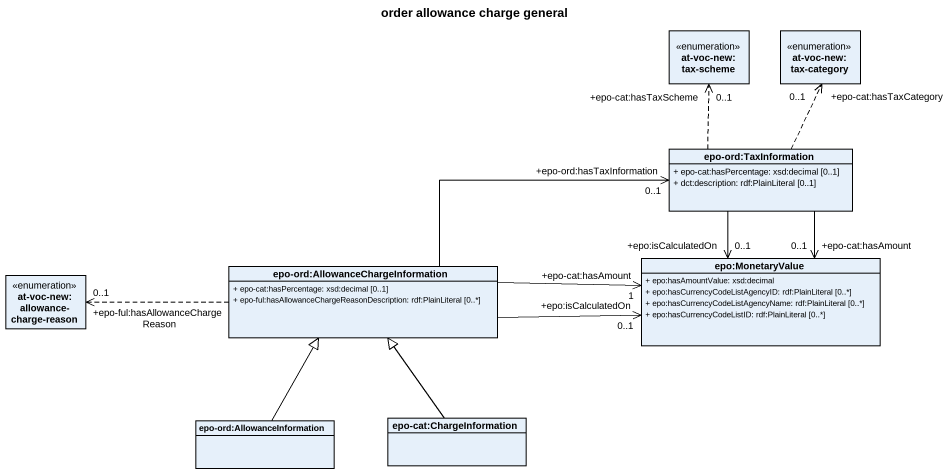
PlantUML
@startuml
title order allowance charge general
hide circle
hide empty members
skinparam classAttributeIconSize 0
enum "at-voc-new:tax-scheme" as at_voc_new_tax_scheme
enum "at-voc-new:tax-category" as at_voc_new_tax_category
class "epo-ord:TaxInformation" as epo_ord_TaxInformation {
  + epo-cat:hasPercentage: xsd:decimal [0..1]
  + dct:description: rdf:PlainLiteral [0..1]
}
enum "at-voc-new:allowance-charge-reason" as at_voc_new_allowance_charge
class "epo-ord:AllowanceChargeInformation" as epo_ord_AllowanceChargeInfor {
  + epo-cat:hasPercentage: xsd:decimal [0..1]
  + epo-ful:hasAllowanceChargeReasonDescription: rdf:PlainLiteral [0..*]
}
class "epo:MonetaryValue" as epo_MonetaryValue {
  + epo:hasAmountValue: xsd:decimal
  + epo:hasCurrencyCodeListAgencyID: rdf:PlainLiteral [0..*]
  + epo:hasCurrencyCodeListAgencyName: rdf:PlainLiteral [0..*]
  + epo:hasCurrencyCodeListID: rdf:PlainLiteral [0..*]
}
class "epo-ord:AllowanceInformation" as epo_ord_AllowanceInformation
class "epo-cat:ChargeInformation" as epo_cat_ChargeInformation
epo_ord_TaxInformation .up.> "+epo-cat:hasTaxScheme\n0..1" at_voc_new_tax_scheme
epo_ord_TaxInformation .up.> "+epo-cat:hasTaxCategory\n0..1" at_voc_new_tax_category
epo_ord_TaxInformation --> "+epo-cat:hasAmount\n0..1" epo_MonetaryValue
epo_ord_TaxInformation --> "+epo:isCalculatedOn\n0..1" epo_MonetaryValue
epo_ord_AllowanceChargeInfor -right-> "+epo-ord:hasTaxInformation\n0..1" epo_ord_TaxInformation
epo_ord_AllowanceChargeInfor .left.> "+epo-ful:hasAllowanceChargeReason\n0..1" at_voc_new_allowance_charge
epo_ord_AllowanceChargeInfor -right-> "+epo-cat:hasAmount\n1" epo_MonetaryValue
epo_ord_AllowanceChargeInfor -right-> "+epo:isCalculatedOn\n0..1" epo_MonetaryValue
epo_ord_AllowanceInformation -up-|> epo_ord_AllowanceChargeInfor
epo_cat_ChargeInformation -up-|> epo_ord_AllowanceChargeInfor
@enduml
